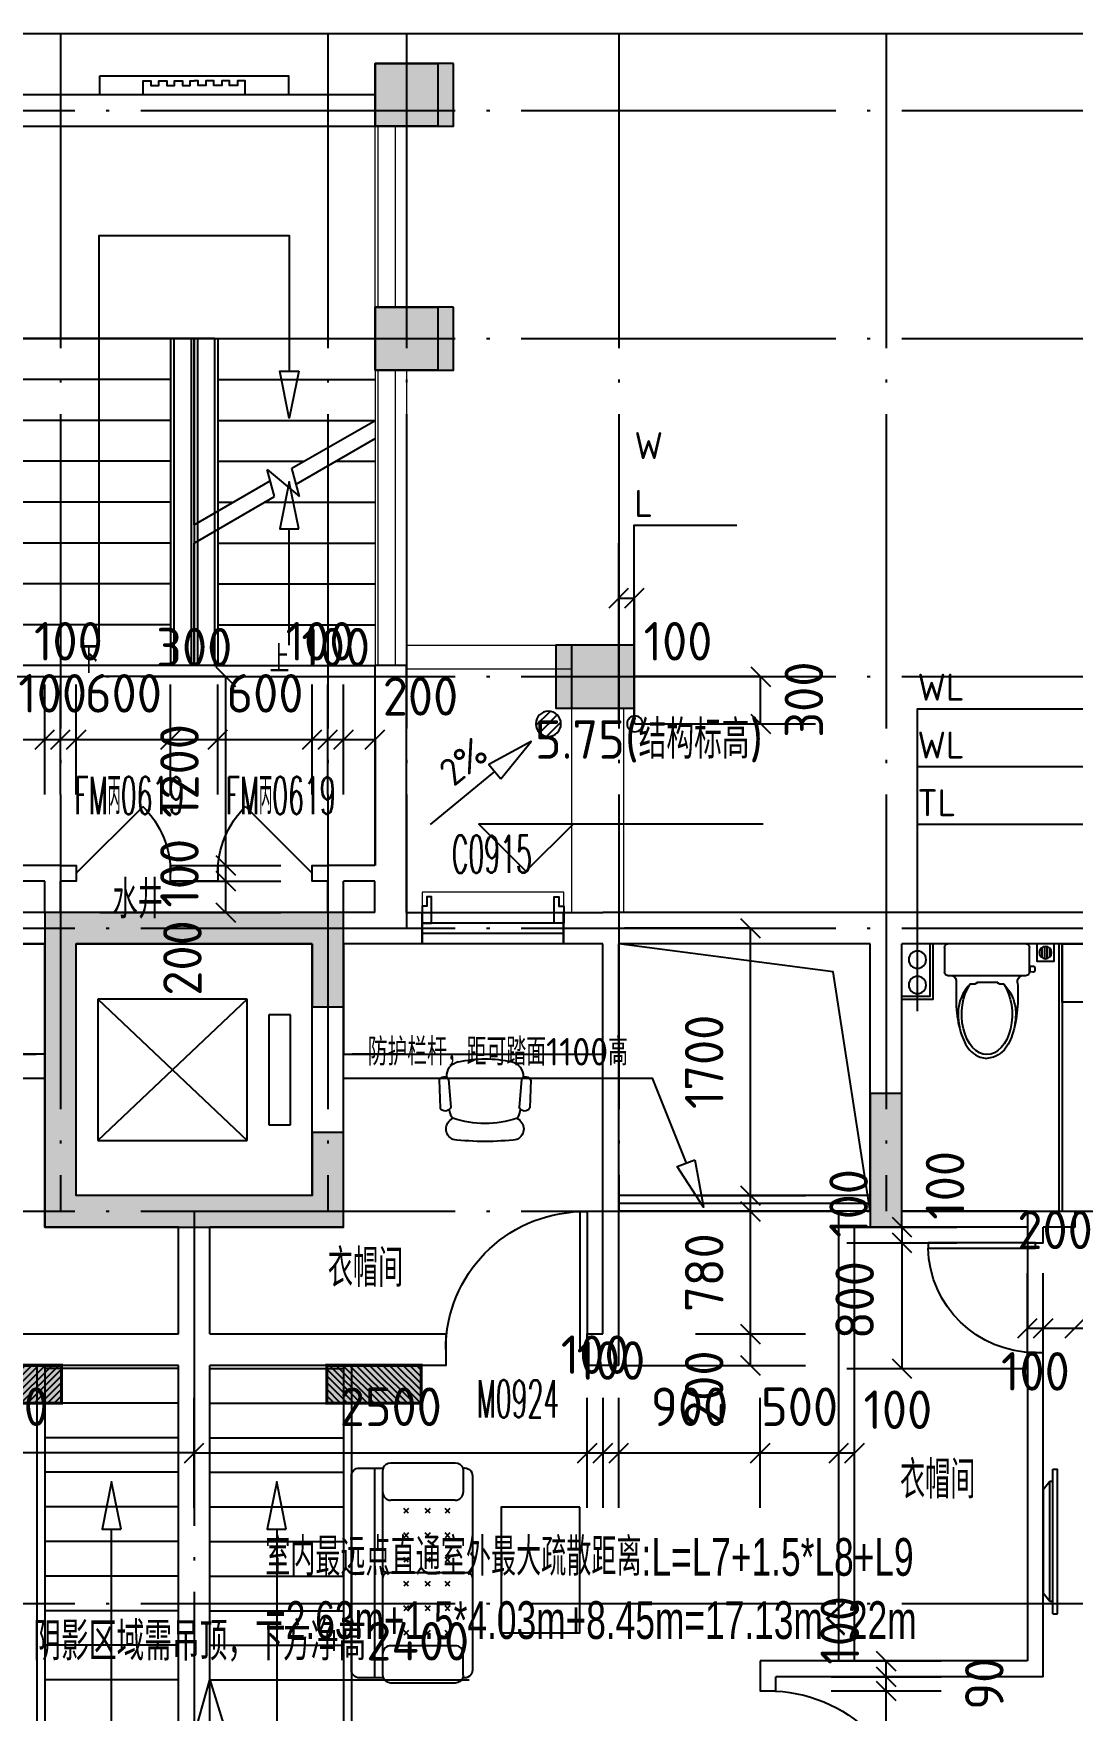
# Model space of a CAD drawing. Header units: millimetres. Extents: x -133666 to 228300, y -346623 to 180165.
# Drawn here: x -30777 to -24169, y -111564 to -100900 of the extents above; entities that cross this region are included whole.
import ezdxf
from ezdxf.enums import TextEntityAlignment as Align

# ---------------------------------------------------------------- set-up
doc = ezdxf.new("R2010")
doc.units = ezdxf.units.MM
doc.header["$LTSCALE"] = 1000
doc.linetypes.add('DASH', pattern=[0.35, 0.25, -0.1])
doc.linetypes.add('DOTE', pattern=[2.42, 2, -0.2, 0.02, -0.2])
doc.layers.get('0').update_dxf_attribs({"linetype": 'CONTINUOUS'})
doc.layers.add('0看线', color=9, linetype='CONTINUOUS', lineweight=0)
for name, color, linetype in [('0铝板', 34, 'CONTINUOUS'), ('0门窗套', 47, 'CONTINUOUS'), ('A-Lvtry', 5, 'CONTINUOUS'), ('AXIS_轴线_A', 1, 'DOTE'), ('COLU_柱墙_A', 2, 'CONTINUOUS'), ('COMP_栏杆_A', 163, 'CONTINUOUS'), ('DIM_引注_A', 3, 'CONTINUOUS'), ('DIM_标注_A', 3, 'CONTINUOUS'), ('DIM_标高_A', 3, 'CONTINUOUS'), ('DIM_符号_A', 3, 'CONTINUOUS'), ('EQU_厨卫设备_A', 6, 'CONTINUOUS'), ('EQU_活动家具_A', 237, 'CONTINUOUS'), ('EQUIP-箱柜', 3, 'CONTINUOUS'), ('HATCH_通用填充_A', 251, 'CONTINUOUS'), ('LINE_细线_A', 9, 'CONTINUOUS'), ('M门窗标号', 1, 'CONTINUOUS'), ('PUB_DIM', 3, 'CONTINUOUS'), ('STAIR_楼电梯_A', 9, 'CONTINUOUS'), ('TEXT_房间名称_A', 6, 'CONTINUOUS'), ('VPIPE-雨水', 4, 'DASH'), ('WALL_填充墙_A', 2, 'CONTINUOUS'), ('WIN_门窗_A', 4, 'CONTINUOUS')]:
    doc.layers.add(name, color=color, linetype=linetype)
doc.styles.add('_TCH_DIM', font='SIMPLEX.shx', dxfattribs={"width": 0.7, "bigfont": 'GBCBIG.shx'})
doc.styles.add('_TEL_DIM', font='', dxfattribs={"width": 0.8, "height": 3.5})
doc.styles.add('_中哲汉字字母', font='ZZ中哲字母', dxfattribs={"width": 0.7, "bigfont": 'ZZ中哲汉字'})
doc.styles.add('CADReader_TextStyle', font='tssdeng.shx', dxfattribs={"height": 0.2, "bigfont": 'gbcbig.shx'})
doc.styles.get('_TEL_DIM').set_extended_font_data('SimSun')

# ---------------------------------------------------------------- blocks, each defined once
blk = doc.blocks.new('mct-tl')
at = {"layer": '0门窗套'}
blk.add_lwpolyline([(60, 0), (60, -167), (30, -167), (30, -107), (0, -107), (0, 0), (60, 0)], dxfattribs=at)
blk = doc.blocks.new('hgjjujsg')
at = {"layer": '0看线'}
blk.add_lwpolyline([(10280, -397), (10280, -200), (9380, -200), (9380, -397)], dxfattribs=at)
at = {"layer": '0门窗套', "xscale": -1, "rotation": 180}
blk.add_blockref('mct-tl', (9380, -397), dxfattribs=at)
at = {"layer": '0门窗套', "rotation": 180}
blk.add_blockref('mct-tl', (10280, -397), dxfattribs=at)
blk = doc.blocks.new('tgueuiisyeuuw')
at = {"layer": 'HATCH_通用填充_A'}
h = blk.add_hatch(color=256, dxfattribs=at)
h.dxf.hatch_style = 1
h.paths.add_polyline_path([(2740, -1590), (2740, -1990), (3140, -1990), (3140, -1590)])
at = {"layer": '0看线'}
for p, q in [((240, -1590), (240, -440)), ((310, -1590), (310, -440)), ((420, -1590), (420, -440)), ((440, -1590), (440, -440)), ((2740, -1590), (2740, -440)), ((2760, -1590), (2760, -440)), ((2870, -1590), (2870, -440)), ((2940, -1590), (2940, -440)), ((240, -1990), (240, -3870)), ((310, -3870), (310, -1990)), ((420, -3870), (420, -1990)), ((440, -1990), (440, -3870)), ((2740, -1990), (2740, -3870)), ((2760, -3870), (2760, -1990)), ((2870, -3870), (2870, -1990)), ((2940, -1990), (2940, -3870)), ((-810, -3740), (240, -3740)), ((2940, -3740), (3990, -3740)), ((-810, -3890), (240, -3890)), ((2940, -3890), (3990, -3890))]:
    blk.add_line(p, q, dxfattribs=at)
for points in [[(-1140, -4140), (-1140, -5440)], [(-810, -4140), (-810, -5440)], [(3990, -4140), (3990, -5440)], [(4320, -4140), (4320, -5440)]]:
    blk.add_lwpolyline(points, dxfattribs=at)
at = {"layer": '0铝板'}
for points in [[(990, -120), (2190, -120), (2190, -240), (990, -240), (990, -120)], [(1265, -240), (1265, -150), (1315, -150), (1315, -180), (1365, -180), (1365, -150), (1415, -150), (1415, -180), (1465, -180), (1465, -150), (1515, -150), (1515, -180), (1565, -180), (1565, -150), (1590, -150)], [(1915, -240), (1915, -150), (1865, -150), (1865, -180), (1815, -180), (1815, -150), (1765, -150), (1765, -180), (1715, -180), (1715, -150), (1665, -150), (1665, -180), (1615, -180), (1615, -150), (1590, -150)]]:
    blk.add_lwpolyline(points, dxfattribs=at)
at = {"layer": 'COLU_柱墙_A', "linetype": 'Continuous'}
for points in [[(440, -40), (440, -440), (40, -440), (40, -40), (440, -40)], [(3140, -40), (3140, -440), (2740, -440), (2740, -40), (3140, -40)], [(440, -1590), (440, -1990), (40, -1990), (40, -1590), (440, -1590)], [(3140, -1590), (3140, -1990), (2740, -1990), (2740, -1590), (3140, -1590)], [(-810, -4140), (-810, -3740), (-1210, -3740), (-1210, -4140), (-810, -4140)], [(4390, -4140), (4390, -3740), (3990, -3740), (3990, -4140), (4390, -4140)]]:
    blk.add_lwpolyline(points, dxfattribs=at)
at = {"layer": 'STAIR_楼电梯_A'}
for p, q in [((440, -1790), (1460, -1790)), ((1460, -1790), (500, -1790)), ((1440, -1790), (1440, -3870)), ((1460, -1790), (1460, -3870)), ((1720, -1790), (1460, -1790)), ((1570, -1790), (1570, -3870)), ((1610, -1790), (1570, -1790)), ((1590, -2974), (1590, -1790)), ((1590, -1790), (1590, -3870)), ((1590, -2974), (1590, -1790)), ((1590, -1790), (1590, -2974)), ((1590, -1790), (1590, -3870)), ((1610, -1790), (1610, -3870)), ((1720, -1790), (2740, -1790)), ((1720, -1790), (1720, -3870)), ((1730, -1790), (2680, -1790)), ((1740, -1790), (1740, -3870)), ((1440, -2050), (440, -2050)), ((1740, -2050), (2740, -2050)), ((1440, -2310), (440, -2310)), ((1740, -2310), (2740, -2310)), ((2212, -2615), (2740, -2310)), ((2239, -2715), (2740, -2426)), ((1440, -2570), (440, -2570)), ((1740, -2570), (2290, -2570)), ((2101, -2795), (2054, -2623)), ((2054, -2623), (2260, -2795)), ((2260, -2795), (2212, -2615)), ((2490, -2570), (2740, -2570)), ((1590, -2974), (2074, -2695)), ((1440, -2830), (440, -2830)), ((1590, -3090), (2101, -2795)), ((1740, -2830), (1840, -2830)), ((2040, -2830), (2740, -2830)), ((1440, -3090), (440, -3090)), ((1590, -3870), (1590, -3090)), ((1590, -3870), (1590, -3090)), ((1590, -3090), (1590, -3870)), ((1740, -3090), (2740, -3090)), ((1440, -3350), (440, -3350)), ((1740, -3350), (2740, -3350)), ((1440, -3610), (440, -3610)), ((1740, -3610), (2740, -3610)), ((1460, -3870), (440, -3870)), ((1720, -3870), (1460, -3870)), ((1720, -3870), (2740, -3870))]:
    blk.add_line(p, q, dxfattribs=at)
at = {"layer": 'WALL_填充墙_A', "linetype": 'Continuous'}
blk.add_lwpolyline([(2740, -440), (2740, -240), (440, -240), (440, -440), (2740, -440)], dxfattribs=at)
blk = doc.blocks.new('A$C43C32891')
at = {"layer": 'EQU_活动家具_A'}
for p, q in [((410, 2950), (10, 2950)), ((210, 2885), (210, 2465)), ((410, 2400), (410, 2950)), ((0, 2675), (420, 2675)), ((410, 2400), (10, 2400)), ((592, 2375), (592, 575)), ((844, 2375), (844, 575)), ((3019, 1015), (3019, 1935)), ((3019, 1015), (3019, 1935)), ((3049, 1935), (3019, 1935)), ((3049, 1015), (3049, 1935)), ((3049, 1856), (3068, 1856)), ((3068, 1094), (3068, 1856)), ((3068, 1856), (3110, 1804)), ((3110, 1804), (3110, 1146)), ((3049, 1094), (3068, 1094)), ((3068, 1094), (3110, 1146)), ((3049, 1015), (3019, 1015)), ((410, 550), (10, 550)), ((410, 550), (410, 0)), ((210, 65), (210, 485)), ((0, 275), (420, 275)), ((410, 0), (10, 0))]:
    blk.add_line(p, q, dxfattribs=at)
for points in [[(80, 2805), (80, 2545), (340, 2545), (340, 2805)], [(10, 575), (10, 2375), (2210, 2375), (2210, 575)], [(447, 2205), (71, 2205), (71, 1505), (447, 1505)], [(447, 745), (71, 745), (71, 1445), (447, 1445)], [(80, 145), (80, 405), (340, 405), (340, 145)]]:
    blk.add_lwpolyline(points, close=True, dxfattribs=at)
for points in [[(113, 2772), (113, 2577), (308, 2577), (308, 2772), (113, 2772)], [(113, 177), (113, 372), (308, 372), (308, 177), (113, 177)]]:
    blk.add_lwpolyline(points, dxfattribs=at)
blk = doc.blocks.new('A$C34F157F5')
at = {"layer": 'EQU_活动家具_A'}
for p, q in [((0, 1256), (1650, 1256, 0)), ((0, 556), (0, 1256)), ((1650, 1256, 0), (1650, 556, 0)), ((1650, 556, 0), (0, 556)), ((1263, 556, 0), (1595, 556, 0)), ((459, 391, 0), (465, 214, 0)), ((508, 412, 0), (509, 405, 0)), ((518, 395, 0), (533, 219, 0)), ((982, 395, 0), (967, 219, 0)), ((992, 412, 0), (992, 405, 0)), ((992, 412, 0), (992, 405, 0)), ((1041, 391, 0), (1036, 214, 0))]:
    blk.add_line(p, q, dxfattribs=at)
for centre, major_axis, start_param, end_param in [((609, 420, 0), (101, 0), 1.851945, 3.228859), ((750, -119, 0), (-713, 0), 4.472843, 4.951935), ((892, 420, 0), (-101, 0), 3.054326, 4.43124), ((490, 382, 0), (31.9, 0), 0.454538, 2.814934), ((1011, 382, 0), (-31.9, 0), 3.468251, 5.828647), ((498, 226, 0), (36.2, 0), 3.528295, 6.058626), ((1003, 226, 0), (36.2, 0), 3.366152, 5.896483), ((591, 80, 0), (-87.4, 0), -1.040344, 1.040344), ((726, 229, 0), (202, 0), 3.269608, 3.599082), ((750, 633, 0), (575, 0), 4.349517, 5.075261), ((910, 80, 0), (-87.4, 0), 2.101249, 4.181937), ((777, 229, 0), (-202, 0), 2.68114, 3.000304), ((750, 1428, 0), (1581, 0), 4.583073, 4.841705)]:
    blk.add_ellipse(centre, major_axis=major_axis, ratio=0.903226, start_param=start_param, end_param=end_param, dxfattribs=at)
blk = doc.blocks.new('座便')
for p, q in [((-270, -200), (-270, -40)), ((-250, -20), (250, -20)), ((270, -40), (270, -200)), ((-304, -171), (-304, -190)), ((-304, -171), (-304, -190)), ((-270, -162), (-293, -161)), ((-270, -162), (-293, -161)), ((-293, -200), (-270, -198)), ((-293, -200), (-270, -198)), ((-276, -199), (-276, -162)), ((-276, -199), (-276, -162)), ((-222, -220), (-250, -220)), ((222, -220), (-222, -220)), ((222, -220), (-222, -220)), ((-77, -273), (-101, -273)), ((-77, -273), (-101, -273)), ((-69, -262), (-69, -265)), ((65, -262), (-69, -262)), ((-69, -262), (-69, -265)), ((65, -262), (-69, -262)), ((65, -265), (65, -262)), ((65, -265), (65, -262)), ((101, -273), (73, -273)), ((101, -273), (73, -273)), ((250, -220), (222, -220))]:
    blk.add_line(p, q)
for centre, radius, start, end in [((-250, -40), 20, 90, 180), ((250, -40), 20, 0, 90), ((250, -40), 20, 0, 90), ((-294, -171), 10, 85.5616, 180), ((-294, -171), 10, 85.5616, 180), ((-294, -190), 10, 180, 274.4384), ((-294, -190), 10, 180, 274.4384), ((-250, -200), 20, 180, 270), ((250, -200), 20, 270, 0), ((-238, -260), 43.7, 351.3785, 67.6505), ((-101, -281), 8, 90, 145.2278), ((-101, -281), 8, 90, 145.2278), ((-77, -265), 8, 270, 0), ((-77, -265), 8, 270, 0), ((73, -265), 8, 180, 270), ((73, -265), 8, 180, 270), ((101, -281), 8, 34.7722, 90), ((101, -281), 8, 34.7722, 90), ((238, -260), 43.7, 112.3495, 188.6215)]:
    blk.add_arc(centre, radius, start, end)
blk.add_ellipse((0, -467), major_axis=(0, 257), ratio=0.624298, start_param=0.73236, end_param=5.550825)
for points, knots in [([(-195, -267), (-197, -324), (-199, -436), (-171, -587), (-119, -699), (-50, -740), (-14, -746), (0, -749)], [0, 0, 0, 0, 171.873008, 333.949451, 459.747669, 524.048243, 567.39816, 567.39816, 567.39816, 567.39816]), ([(-107, -276), (-116, -286), (-145, -317), (-175, -383), (-188, -466), (-179, -520), (-175, -546)], [0, 0, 0, 0, 40.186691, 126.909564, 211.63779, 290.070492, 290.070492, 290.070492, 290.070492]), ([(-107, -276), (-116, -286), (-145, -317), (-175, -383), (-188, -466), (-179, -520), (-175, -546)], [0, 0, 0, 0, 40.186691, 126.909564, 211.63779, 290.070492, 290.070492, 290.070492, 290.070492]), ([(195, -267), (197, -324), (199, -436), (171, -587), (119, -699), (50, -740), (14, -746), (0, -749)], [0, 0, 0, 0, 171.873008, 333.949451, 459.747669, 524.048243, 567.39816, 567.39816, 567.39816, 567.39816]), ([(107, -276), (116, -286), (145, -317), (175, -383), (188, -466), (179, -520), (175, -546)], [0, 0, 0, 0, 40.186691, 126.909564, 211.63779, 290.070492, 290.070492, 290.070492, 290.070492]), ([(107, -276), (116, -286), (145, -317), (175, -383), (188, -466), (179, -520), (175, -546)], [0, 0, 0, 0, 40.186691, 126.909564, 211.63779, 290.070492, 290.070492, 290.070492, 290.070492])]:
    blk.add_open_spline(points, degree=3, knots=knots)
blk = doc.blocks.new('*X834')
at = {"color": 0}
for p, q in [((-250, 32.8), (-82.8, 200)), ((-250, 68.2), (-118.2, 200)), ((-250, 103.6), (-153.6, 200)), ((-250, 138.9), (-188.9, 200)), ((-250, 174.3), (-224.3, 200)), ((-247.5, 0), (-47.5, 200)), ((-212.1, 0), (-12.1, 200)), ((-176.8, 0), (23.2, 200)), ((-141.4, 0), (58.6, 200)), ((-106.1, 0), (93.9, 200)), ((-70.7, 0), (129.3, 200)), ((-35.4, 0), (164.6, 200)), ((0, 0), (200, 200)), ((35.4, 0), (235.4, 200)), ((70.7, 0), (250, 179.3)), ((106.1, 0), (250, 143.9)), ((141.4, 0), (250, 108.6)), ((176.8, 0), (250, 73.2)), ((212.1, 0), (250, 37.9)), ((247.5, 0), (250, 2.5))]:
    blk.add_line(p, q, dxfattribs=at)
blk = doc.blocks.new('$equip$00002943')
for p, q in [((-0.75, 0.6), (-0.75, 0)), ((0.75, 0.6), (-0.75, 0.6)), ((0.75, 0), (0.75, 0.6)), ((-0.75, 0), (0.75, 0))]:
    blk.add_line(p, q)
for points, const_width in [([(-0.75, 0.3), (0.75, 0.3)], 0.6), ([(-0.75, 0.6), (-0.75, 0), (0.75, 0), (0.75, 0.6), (-0.75, 0.6), (-0.75, 0)], 0.05)]:
    blk.add_lwpolyline(points, dxfattribs=dict(const_width=const_width))
for p in [(0, 0.6), (-0.75, 0.3), (0.75, 0.3), (0, 0)]:
    blk.add_point(p)
at = {"xscale": 0.00300000000061118, "yscale": 0.00300000000061118, "zscale": 0.00300000000061118}
blk.add_blockref('*X834', (0, 0), dxfattribs=at)
at = {"color": 7, "style": '_TEL_DIM', "flags": 1}
for tag in ['A', 'REMARK']:
    blk.add_attdef(tag, text='', height=0.00002, dxfattribs=at).set_placement((0, 0), align=Align.MIDDLE_CENTER)
blk = doc.blocks.new('fhhrthrtjrtjrt')
at = {"layer": 'EQU_厨卫设备_A'}
h = blk.add_hatch(dxfattribs=at)
h.set_pattern_fill('ANSI31', color=256, scale=10, angle=225, style=0)
h.set_pattern_definition([(270, (193430.301, -5066206.199), (-15.875, -9e-15), [])])
edge = h.paths.add_edge_path()
edge.add_arc((-291554, 324146), 39.3, 0, 360, ccw=False)
at = {"layer": 'AXIS_轴线_A', "linetype": 'DOTE'}
blk.add_line((-286140, 322501), (-286140, 311701), dxfattribs=at)
at = {"layer": 'COMP_栏杆_A'}
for p, q in [((-290440, 322601), (-288840, 322601)), ((-290440, 322551), (-288840, 322551)), ((-290440, 322501), (-288840, 322501))]:
    blk.add_line(p, q, dxfattribs=at)
at = {"layer": 'EQU_厨卫设备_A'}
for p, q in [((-288382, 325522), (-288472, 325612)), ((-288336, 325544), (-288449, 325658)), ((-288314, 325590), (-288404, 325680)), ((-291660, 324201), (-291660, 322501)), ((-291640, 324201), (-291640, 322501))]:
    blk.add_line(p, q, dxfattribs=at)
for points in [[(-291861, 323831), (-291660, 323831), (-291660, 324201), (-292620, 324201), (-292620, 323831), (-292419, 323831)], [(-290640, 323851), (-290840, 323851), (-290840, 324201)], [(-290640, 323869), (-290822, 323869), (-290822, 324201)]]:
    blk.add_lwpolyline(points, dxfattribs=at)
blk.add_lwpolyline([(-291609, 324201), (-291499, 324201), (-291499, 324091), (-291609, 324091)], close=True, dxfattribs=at)
for centre, radius in [((-288393, 325601), 80), ((-291554, 324146), 39.3), ((-290740, 324101), 55), ((-290740, 323940), 55)]:
    blk.add_circle(centre, radius, dxfattribs=at)
blk.add_point((-288393, 325601), dxfattribs=at)
at = {"layer": 'EQU_活动家具_A'}
for p, q in [((-287851, 320852), (-287851, 320713)), ((-287340, 319550), (-287340, 320852)), ((-287290, 319534), (-287290, 320868)), ((-287801, 320664), (-287390, 320664)), ((-287767, 320581), (-287737, 320610)), ((-287767, 320610), (-287737, 320581)), ((-287640, 320581), (-287610, 320610)), ((-287640, 320610), (-287610, 320581)), ((-287503, 320581), (-287473, 320610)), ((-287503, 320610), (-287473, 320581)), ((-287767, 320425), (-287737, 320455)), ((-287767, 320455), (-287737, 320425)), ((-287640, 320425), (-287610, 320455)), ((-287640, 320455), (-287610, 320425)), ((-287503, 320455), (-287473, 320425)), ((-287503, 320425), (-287473, 320455)), ((-287767, 320270), (-287737, 320300)), ((-287767, 320300), (-287737, 320270)), ((-287640, 320270), (-287610, 320300)), ((-287640, 320300), (-287610, 320270)), ((-287503, 320270), (-287473, 320300)), ((-287503, 320300), (-287473, 320270)), ((-287880, 320201), (-287370, 320201)), ((-287767, 320146), (-287737, 320116)), ((-287767, 320116), (-287737, 320146)), ((-287640, 320146), (-287610, 320116)), ((-287640, 320116), (-287610, 320146)), ((-287503, 320146), (-287473, 320116)), ((-287503, 320116), (-287473, 320146)), ((-287767, 319991), (-287737, 319961)), ((-287767, 319961), (-287737, 319991)), ((-287640, 319991), (-287610, 319961)), ((-287640, 319961), (-287610, 319991)), ((-287503, 319961), (-287473, 319991)), ((-287503, 319991), (-287473, 319961)), ((-287767, 319835), (-287737, 319806)), ((-287767, 319806), (-287737, 319835)), ((-287640, 319835), (-287610, 319806)), ((-287640, 319806), (-287610, 319835)), ((-287503, 319835), (-287473, 319806)), ((-287503, 319806), (-287473, 319835)), ((-287801, 319738), (-287390, 319738)), ((-287851, 319550), (-287851, 319689))]:
    blk.add_line(p, q, dxfattribs=at)
blk.add_lwpolyline([(-287343, 320868, 0.318965), (-287390, 320901), (-287801, 320901, 0.327959), (-287849, 320867, 0.484055), (-287910, 320819), (-287910, 319583, 0.484055), (-287849, 319535, 0.327959), (-287801, 319501), (-287390, 319501, 0.318965), (-287343, 319534), (-287190, 319534, 0.414156), (-287140, 319583), (-287140, 320819, 0.414156), (-287190, 320868), (-287343, 320868)], format="xyb", close=True, dxfattribs=at)
blk.add_lwpolyline([(-288593, 320620), (-288093, 320620), (-288093, 319820), (-288593, 319820), (-288593, 320620)], dxfattribs=at)
for centre, start, end in [((-287802, 320851), 162.1112, 179.6523), ((-287390, 320851), 0.4385, 19.664), ((-287802, 319551), 180.3477, 197.8888), ((-287390, 319551), 340.336, 359.5615)]:
    blk.add_arc(centre, 49.6, start, end, dxfattribs=at)
at = {"layer": 'EQU_活动家具_A', "extrusion": (0, 0, -1)}
for centre, major_axis, start_param, end_param in [((-287801, 320713), (-50, 0), 4.712389, 6.283185), ((-287390, 320713), (50, 0), 0, 1.570796), ((-287880, 320231), (-30, 0), 4.712389, 6.283185), ((-287880, 320171), (30, 0), 3.141593, 4.712389), ((-287370, 320231), (30, 0), 0, 1.570796), ((-287370, 320171), (-30, 0), 1.570796, 3.141593), ((-287801, 319689), (50, 0), 3.141593, 4.712389), ((-287390, 319689), (-50, 0), 1.570796, 3.141593)]:
    blk.add_ellipse(centre, major_axis=major_axis, ratio=0.985, start_param=start_param, end_param=end_param, dxfattribs=at)
at = {"layer": 'LINE_细线_A'}
blk.add_lwpolyline([(-290440, 322501), (-290205, 324023), (-288840, 324201)], dxfattribs=at)
at = {"layer": 'STAIR_楼电梯_A'}
for p, q in [((-286478, 323851), (-285528, 323851)), ((-286478, 322951), (-286478, 323851)), ((-286478, 323851), (-285528, 322951)), ((-285528, 323851), (-286478, 322951)), ((-285528, 323851), (-285528, 322951)), ((-286753, 323751), (-286615, 323751)), ((-286753, 323051), (-286753, 323751)), ((-286615, 323751), (-286615, 323051)), ((-286615, 323051), (-286753, 323051)), ((-285528, 322951), (-286478, 322951)), ((-287140, 321521), (-287140, 320565)), ((-287090, 321521), (-287090, 319251)), ((-286240, 321501), (-287090, 321501)), ((-286040, 321501), (-285190, 321501)), ((-285190, 321521), (-285190, 319251)), ((-285140, 321521), (-285140, 320565)), ((-286240, 321281), (-287090, 321281)), ((-286040, 321281), (-285190, 321281)), ((-286240, 321061), (-287090, 321061)), ((-286040, 321061), (-285190, 321061)), ((-286240, 320841), (-287090, 320841)), ((-286040, 320841), (-285190, 320841)), ((-286240, 320621), (-287090, 320621)), ((-286040, 320621), (-285190, 320621)), ((-287140, 320565), (-287140, 320409)), ((-285140, 320565), (-285140, 320409)), ((-287140, 320409), (-287140, 319251)), ((-286240, 320401), (-287090, 320401)), ((-286040, 320401), (-285190, 320401)), ((-285140, 320409), (-285140, 319251)), ((-286240, 320181), (-287090, 320181)), ((-286040, 320181), (-285190, 320181)), ((-286240, 319961), (-287090, 319961)), ((-286040, 319961), (-285190, 319961)), ((-286240, 319741), (-287090, 319741)), ((-286040, 319741), (-285190, 319741)), ((-286240, 319521), (-287090, 319521)), ((-286040, 319521), (-285190, 319521))]:
    blk.add_line(p, q, dxfattribs=at)
at = {"layer": 'VPIPE-雨水', "linetype": 'Continuous'}
blk.add_circle((-288943, 325601, 0), 50, dxfattribs=at)
at = {"layer": 'WALL_填充墙_A', "linetype": 'Continuous'}
for points in [[(-287490, 324601), (-287490, 325971), (-287290, 325971), (-287290, 324701)], [(-287290, 324701), (-286990, 324701)], [(-286990, 324601), (-286890, 324601), (-286890, 324701), (-286990, 324701)], [(-285990, 324601), (-285990, 324701), (-286290, 324701), (-286290, 324601), (-285990, 324601)], [(-285290, 324701), (-285390, 324701), (-285390, 324601), (-285290, 324601)], [(-285290, 324701), (-284990, 324701)], [(-287490, 324401), (-287490, 324601)], [(-287290, 324401), (-287290, 324601)], [(-287290, 324601), (-287090, 324601)], [(-287090, 324401), (-287090, 324601)], [(-286990, 324401), (-286990, 324601)], [(-285290, 324401), (-285290, 324601)], [(-285190, 324601), (-284990, 324601)], [(-285190, 324401), (-285190, 324601)], [(-293740, 324401), (-290540, 324401)], [(-290540, 324401), (-288740, 324401)], [(-288740, 324201), (-288490, 324201), (-288490, 324401), (-288740, 324401)], [(-287490, 324401), (-287590, 324401), (-287590, 324201), (-287390, 324201)], [(-287290, 324401), (-287090, 324401)], [(-286990, 324401), (-285290, 324401)], [(-285190, 324401), (-284990, 324401)], [(-293540, 324201), (-290640, 324201)], [(-290640, 322501), (-290640, 324201)], [(-290440, 322501), (-290440, 324201)], [(-290440, 324201), (-288840, 324201)], [(-288840, 321521), (-288840, 324201)], [(-288740, 321721), (-288740, 324201)], [(-287390, 324201), (-287090, 324201)], [(-287090, 322401), (-287090, 324201)], [(-286890, 322601), (-286890, 324201)], [(-286890, 324201), (-285390, 324201)], [(-285390, 322601), (-285390, 324201)], [(-285190, 322401), (-285190, 324201)], [(-285190, 324201), (-284890, 324201)], [(-291440, 322501), (-291740, 322501), (-291740, 322401), (-291540, 322401)], [(-291440, 322501), (-290640, 322501)], [(-290440, 322501), (-290240, 322501)], [(-290240, 319641), (-290240, 322501)], [(-286890, 322601), (-286140, 322601)], [(-286140, 322601), (-285390, 322601)], [(-291440, 322401), (-291440, 322301), (-291540, 322301), (-291540, 322401)], [(-291440, 322401), (-290540, 322401)], [(-290540, 322401), (-290340, 322401)], [(-290340, 319641), (-290340, 322401)], [(-287090, 322401), (-286240, 322401)], [(-286240, 321721), (-286240, 322401)], [(-286040, 322401), (-285190, 322401)], [(-286040, 321721), (-286040, 322401)], [(-288840, 321521), (-288640, 321521), (-288640, 321721), (-288740, 321721)], [(-286240, 321721), (-287740, 321721), (-287740, 321521), (-286240, 321521)], [(-286040, 321521), (-284540, 321521), (-284540, 321721), (-286040, 321721)], [(-291540, 319541), (-291540, 321601), (-291440, 321601), (-291440, 319641)], [(-286240, 318401), (-286240, 321521)], [(-286040, 318401), (-286040, 321521)], [(-291440, 319641), (-290340, 319641)], [(-290240, 319641), (-289740, 319641)], [(-289740, 319641), (-289740, 319451), (-289840, 319451), (-289840, 319541)], [(-291540, 319541), (-290340, 319541)], [(-290340, 319541), (-289840, 319541)]]:
    blk.add_lwpolyline(points, dxfattribs=at)
at = {"layer": 'WIN_门窗_A', "linetype": 'Continuous'}
for points in [[(-286890, 324651), (-286466, 325075)], [(-285815, 325075), (-285390, 324651)], [(-287590, 324201), (-287590, 324401), (-288490, 324401), (-288490, 324201), (-287590, 324201)], [(-288490, 324334), (-287590, 324334)], [(-288490, 324268), (-287590, 324268)], [(-288595, 321621), (-288595, 322499), (-288640, 322499), (-288640, 321621), (-288595, 321621)], [(-290808, 322301), (-290808, 322266), (-291490, 322266), (-291490, 322301), (-290808, 322301)]]:
    blk.add_lwpolyline(points, dxfattribs=at)
for centre, radius, start, end in [((-286890, 324651), 600, 360, 45), ((-285390, 324651), 600, 135, 180), ((-288618, 321621), 878, 0, 88.5307), ((-291490, 322284), 682, 270, 358.5307), ((-289790, 318525), 926, 90, 178.5307)]:
    blk.add_arc(centre, radius, start, end, dxfattribs=at)
at = {"layer": 'A-Lvtry'}
blk.add_blockref('座便', (-291182, 324221), dxfattribs=at)
at = {"layer": 'EQU_活动家具_A'}
for name, p in [('A$C34F157F5', (-288740, 322945)), ('A$C43C32891', (-294650, 318926))]:
    blk.add_blockref(name, p, dxfattribs=at)
at = {"layer": 'EQU_活动家具_A', "xscale": -1}
blk.add_blockref('A$C34F157F5', (-283540, 322945), dxfattribs=at)
at = {"layer": 'EQUIP-箱柜', "yscale": 400, "zscale": 400}
for p, xscale in [((-287284, 321281), 400), ((-284996, 321281), -400)]:
    blk.add_blockref('$equip$00002943', p, dxfattribs=dict(at, xscale=xscale))
blk = doc.blocks.new('h54j54j45j4m')
at = {"layer": 'TEXT_房间名称_A', "style": '_中哲汉字字母', "width": 0.7}
for s, p in [('水井', (-286659, 324364)), ('衣帽间', (-285290, 322020)), ('衣帽间', (-281651, 320674)), ('室内最远点直通室外最大疏散距离:L=L7+1.5*L8+L9', (-285689, 320183)), ('=2.63m+1.5*4.03m+8.45m=17.13m＜22m', (-285689, 319781))]:
    blk.add_text(s, height=240, dxfattribs=at).set_placement(p)
blk = doc.blocks.new('554y54y')
at = {"layer": 'M门窗标号', "style": '_TCH_DIM', "width": 0.494118}
for s, p in [('FM丙0619', (-286903, 325026)), ('FM丙0619', (-285940, 325026)), ('C0915', (-284502, 324653)), ('M0924', (-284343, 321189))]:
    blk.add_text(s, height=238, dxfattribs=at).set_placement(p)
blk = doc.blocks.new('A$C2E3860E6')
at = {"layer": 'HATCH_通用填充_A'}
h = blk.add_hatch(color=256, dxfattribs=at)
h.dxf.hatch_style = 1
h.paths.add_polyline_path([(39600, 200), (40000, 200), (40000, 0), (39400, 0), (39400, 850), (39600, 850)])
h.paths.add_polyline_path([(46600, 200), (46200, 200), (46200, 0), (46800, 0), (46800, 850), (46600, 850)])
h.paths.add_polyline_path([(22400, 200), (22800, 200), (22800, 0), (22200, 0), (22200, 850), (22400, 850)])
h.paths.add_polyline_path([(29400, 200), (29000, 200), (29000, 0), (29600, 0), (29600, 850), (29400, 850)])
h.paths.add_polyline_path([(41950, 15750), (41450, 15750), (41450, 15350), (41950, 15350)])
h.paths.add_polyline_path([(44750, 15750), (44250, 15750), (44250, 15350), (44750, 15350)])
h.paths.add_polyline_path([(38600, 9900), (38600, 10750), (38800, 10750), (38800, 9900)])
h.paths.add_polyline_path([(47600, 9900), (47600, 10750), (47400, 10750), (47400, 9900)])
h.paths.add_polyline_path([(41950, 17300), (41450, 17300), (41450, 16900), (41950, 16900)])
h.paths.add_polyline_path([(44750, 17300), (44250, 17300), (44250, 16900), (44750, 16900)])
h.paths.add_polyline_path([(40800, 13600), (40300, 13600), (40300, 13200), (40800, 13200)])
h.paths.add_polyline_path([(45900, 13600), (45400, 13600), (45400, 13200), (45900, 13200)])
h.paths.add_polyline_path([(35700, 11700), (35700, 11200), (35500, 11200), (35500, 11900), (36350, 11900), (36350, 11700)])
h.paths.add_polyline_path([(34600, 9900), (34600, 8450), (34400, 8450), (34400, 10100), (34600, 10100)])
h.paths.add_polyline_path([(35150, 5900), (34600, 5900), (34600, 6550), (34400, 6550), (34400, 5700), (35150, 5700)])
h.paths.add_polyline_path([(43200, 5900), (43000, 5900), (43000, 5050), (43200, 5050)])
h.paths.add_polyline_path([(43850, 11700), (43850, 11300), (44050, 11300), (44050, 11900), (42150, 11900), (42150, 9900), (44050, 9900), (44050, 10500), (43850, 10500), (43850, 10100), (42350, 10100), (42350, 11700)])
h.paths.add_polyline_path([(50500, 11700), (50500, 11200), (50700, 11200), (50700, 11900), (49850, 11900), (49850, 11700)])
h.paths.add_polyline_path([(51600, 9900), (51600, 8450), (51800, 8450), (51800, 10100), (51600, 10100)])
h.paths.add_polyline_path([(51050, 5900), (51600, 5900), (51600, 6550), (51800, 6550), (51800, 5700), (51050, 5700)])
h.paths.add_polyline_path([(24750, 15750), (24250, 15750), (24250, 15350), (24750, 15350)])
h.paths.add_polyline_path([(27550, 15750), (27050, 15750), (27050, 15350), (27550, 15350)])
h.paths.add_polyline_path([(21400, 9900), (21400, 10750), (21600, 10750), (21600, 9900)])
h.paths.add_polyline_path([(30400, 9900), (30400, 10750), (30200, 10750), (30200, 9900)])
h.paths.add_polyline_path([(24750, 17300), (24250, 17300), (24250, 16900), (24750, 16900)])
h.paths.add_polyline_path([(27550, 17300), (27050, 17300), (27050, 16900), (27550, 16900)])
h.paths.add_polyline_path([(23600, 13600), (23100, 13600), (23100, 13200), (23600, 13200)])
h.paths.add_polyline_path([(28700, 13600), (28200, 13600), (28200, 13200), (28700, 13200)])
h.paths.add_polyline_path([(18500, 11700), (18500, 11200), (18300, 11200), (18300, 11900), (19150, 11900), (19150, 11700)])
h.paths.add_polyline_path([(17400, 9900), (17400, 8450), (17200, 8450), (17200, 10100), (17400, 10100)], flags=17)
h.paths.add_polyline_path([(17950, 5900), (17400, 5900), (17400, 6550), (17200, 6550), (17200, 5700), (17950, 5700)])
h.paths.add_polyline_path([(26000, 5900), (25800, 5900), (25800, 5050), (26000, 5050)])
h.paths.add_polyline_path([(25150, 11700), (25150, 11300), (24950, 11300), (24950, 11900), (26850, 11900), (26850, 9900), (24950, 9900), (24950, 10500), (25150, 10500), (25150, 10100), (26650, 10100), (26650, 11700)])
h.paths.add_polyline_path([(33300, 11700), (33300, 11200), (33500, 11200), (33500, 11900), (32650, 11900), (32650, 11700)])
h.paths.add_polyline_path([(34400, 9900), (34400, 8450), (34600, 8450), (34600, 10100), (34400, 10100)])
h.paths.add_polyline_path([(33850, 5900), (34400, 5900), (34400, 6550), (34600, 6550), (34600, 5700), (33850, 5700)])
h.paths.add_polyline_path([(9850, 15750), (10350, 15750), (10350, 15350), (9850, 15350)])
h.paths.add_polyline_path([(7050, 15750), (7550, 15750), (7550, 15350), (7050, 15350)])
h.paths.add_polyline_path([(13200, 9900), (13200, 10750), (13000, 10750), (13000, 9900)])
h.paths.add_polyline_path([(4200, 9900), (4200, 10750), (4400, 10750), (4400, 9900)])
h.paths.add_polyline_path([(9850, 17300), (10350, 17300), (10350, 16900), (9850, 16900)])
h.paths.add_polyline_path([(7050, 17300), (7550, 17300), (7550, 16900), (7050, 16900)])
h.paths.add_polyline_path([(11000, 13600), (11500, 13600), (11500, 13200), (11000, 13200)])
h.paths.add_polyline_path([(5900, 13600), (6400, 13600), (6400, 13200), (5900, 13200)])
h.paths.add_polyline_path([(16100, 11700), (16100, 11200), (16300, 11200), (16300, 11900), (15450, 11900), (15450, 11700)])
h.paths.add_polyline_path([(5200, 200), (5600, 200), (5600, 0), (5000, 0), (5000, 850), (5200, 850)])
h.paths.add_polyline_path([(17200, 9900), (17200, 8450), (17400, 8450), (17400, 10100), (17200, 10100)])
h.paths.add_polyline_path([(16650, 5900), (17200, 5900), (17200, 6550), (17400, 6550), (17400, 5700), (16650, 5700)])
h.paths.add_polyline_path([(12200, 200), (11800, 200), (11800, 0), (12400, 0), (12400, 850), (12200, 850)])
h.paths.add_polyline_path([(8600, 5900), (8800, 5900), (8800, 5050), (8600, 5050)])
h.paths.add_polyline_path([(9450, 11700), (9450, 11300), (9650, 11300), (9650, 11900), (7750, 11900), (7750, 9900), (9650, 9900), (9650, 10500), (9450, 10500), (9450, 10100), (7950, 10100), (7950, 11700)])
h.paths.add_polyline_path([(1300, 11700), (1300, 11200), (1100, 11200), (1100, 11900), (1950, 11900), (1950, 11700)])
h.paths.add_polyline_path([(200, 9900), (200, 8450), (0, 8450), (0, 10100), (200, 10100)])
h.paths.add_polyline_path([(750, 5900), (200, 5900), (200, 6550), (0, 6550), (0, 5700), (750, 5700)])
edge = h.paths.add_edge_path()
edge.add_line((38750, 5900), (38750, 5700))
edge.add_line((38750, 5700), (39400, 5700))
edge.add_line((39400, 5700), (39400, 5200))
edge.add_line((39400, 5200), (39600, 5200))
edge.add_line((39600, 5200), (39600, 5900))
edge.add_line((39600, 5900), (38750, 5900))
edge.add_line((47450, 5900), (47450, 5700))
edge.add_line((47450, 5700), (46800, 5700))
edge.add_line((46800, 5700), (46800, 5200))
edge.add_line((46800, 5200), (46600, 5200))
edge.add_line((46600, 5200), (46600, 5900))
edge.add_line((46600, 5900), (47450, 5900))
edge.add_line((21550, 5900), (21550, 5700))
edge.add_line((21550, 5700), (22200, 5700))
edge.add_line((22200, 5700), (22200, 5200))
edge.add_line((22200, 5200), (22400, 5200))
edge.add_line((22400, 5200), (22400, 5900))
edge.add_line((22400, 5900), (21550, 5900))
edge.add_line((30250, 5900), (30250, 5700))
edge.add_line((30250, 5700), (29600, 5700))
edge.add_line((29600, 5700), (29600, 5200))
edge.add_line((29600, 5200), (29400, 5200))
edge.add_line((29400, 5200), (29400, 5900))
edge.add_line((29400, 5900), (30250, 5900))
edge.add_line((13050, 5900), (13050, 5700))
edge.add_line((13050, 5700), (12400, 5700))
edge.add_line((12400, 5700), (12400, 5200))
edge.add_line((12400, 5200), (12200, 5200))
edge.add_line((12200, 5200), (12200, 5900))
edge.add_line((12200, 5900), (13050, 5900))
edge.add_line((4350, 5900), (4350, 5700))
edge.add_line((4350, 5700), (5000, 5700))
edge.add_line((5000, 5700), (5000, 5200))
edge.add_line((5000, 5200), (5200, 5200))
edge.add_line((5200, 5200), (5200, 5900))
edge.add_line((5200, 5900), (4350, 5900))
at = {"layer": 'COLU_柱墙_A'}
for points in [[(44750, 17300), (44250, 17300), (44250, 16900), (44750, 16900)], [(44750, 15750), (44250, 15750), (44250, 15350), (44750, 15350)], [(45900, 13600), (45400, 13600), (45400, 13200), (45900, 13200)]]:
    blk.add_lwpolyline(points, close=True, dxfattribs=at)
for points in [[(43850, 11700), (43850, 11300), (44050, 11300), (44050, 11900), (42150, 11900), (42150, 9900), (44050, 9900), (44050, 10500), (43850, 10500), (43850, 10100), (42350, 10100), (42350, 11700), (43850, 11700)], [(47600, 9900), (47600, 10750), (47400, 10750), (47400, 9900), (47600, 9900)]]:
    blk.add_lwpolyline(points, dxfattribs=at)
blk = doc.blocks.new('J54J6K6K')
at = {"layer": 'DIM_引注_A', "linetype": 'Continuous'}
for points in [[(-286490, 317926), (-286040, 319521), (-285548, 317926)], [(-286040, 319521), (-284391, 319521)]]:
    blk.add_lwpolyline(points, dxfattribs=at)
at = {"layer": 'DIM_标注_A', "linetype": 'Continuous'}
for points in [[(-283440, 326051), (-283440, 326751)], [(-283341, 326051), (-283341, 326751)], [(-283502, 326339), (-283378, 326463)], [(-283402, 326339), (-283279, 326463)], [(-283440, 325601), (-283440, 326401), (-283341, 326401), (-283341, 325601)], [(-286002, 325963), (-285878, 325839)], [(-282600, 325963), (-282476, 325839)], [(-287090, 325151), (-287090, 325851)], [(-286990, 325151), (-286990, 325851)], [(-286890, 325151), (-286890, 325851)], [(-286740, 324401), (-285940, 324401), (-285940, 325901), (-286740, 325901)], [(-286290, 325901), (-285590, 325901)], [(-286290, 325151), (-286290, 325851)], [(-285990, 325151), (-285990, 325851)], [(-285390, 325151), (-285390, 325851)], [(-285290, 325151), (-285290, 325851)], [(-285190, 325151), (-285190, 325851)], [(-284990, 325151), (-284990, 325851)], [(-283338, 325601), (-282538, 325601), (-282538, 325901), (-283338, 325901)], [(-282888, 325901), (-282188, 325901)], [(-282888, 325601), (-282188, 325601)], [(-282600, 325663), (-282476, 325539)], [(-287290, 324701), (-287290, 325501), (-284990, 325501), (-284990, 324701)], [(-287152, 325439), (-287028, 325563)], [(-287052, 325439), (-286928, 325563)], [(-286952, 325439), (-286828, 325563)], [(-286352, 325439), (-286228, 325563)], [(-286052, 325439), (-285928, 325563)], [(-285452, 325439), (-285328, 325563)], [(-285352, 325439), (-285228, 325563)], [(-285252, 325439), (-285128, 325563)], [(-285052, 325439), (-284928, 325563)], [(-286002, 324763), (-285878, 324639)], [(-286290, 324701), (-285590, 324701)], [(-286002, 324663), (-285878, 324539)], [(-286290, 324601), (-285590, 324601)], [(-286002, 324463), (-285878, 324339)], [(-286290, 324401), (-285590, 324401)], [(-280840, 322501), (-280840, 321758), (-278640, 321758), (-278640, 322501)], [(-281990, 322401), (-281290, 322401)], [(-281702, 322463), (-281578, 322339)], [(-280840, 322401), (-281640, 322401), (-281640, 321501), (-280840, 321501)], [(-281990, 322301), (-281290, 322301)], [(-281702, 322363), (-281578, 322239)], [(-280840, 321408), (-280840, 322108)], [(-280740, 321408), (-280740, 322108)], [(-286140, 321764), (-286140, 320964), (-290340, 320964), (-290340, 321764)], [(-286140, 321764), (-286140, 320964), (-281940, 320964), (-281940, 321764)], [(-280902, 321697), (-280778, 321820)], [(-280802, 321697), (-280678, 321820)], [(-280602, 321697), (-280478, 321820)], [(-281702, 321563), (-281578, 321439)], [(-281990, 321501), (-281290, 321501)], [(-286140, 320614), (-286140, 321314)], [(-286140, 320614), (-286140, 321314)], [(-283640, 320614), (-283640, 321314)], [(-283540, 320614), (-283540, 321314)], [(-283440, 320614), (-283440, 321314)], [(-282540, 320614), (-282540, 321314)], [(-282040, 320614), (-282040, 321314)], [(-281940, 320614), (-281940, 321314)], [(-286202, 320902), (-286078, 321026)], [(-286202, 320902), (-286078, 321026)], [(-283702, 320902), (-283578, 321026)], [(-283602, 320902), (-283478, 321026)], [(-283502, 320902), (-283378, 321026)], [(-282602, 320902), (-282478, 321026)], [(-282102, 320902), (-281978, 321026)], [(-282002, 320902), (-281878, 321026)], [(-282540, 318301), (-281740, 318301), (-281740, 319641), (-282540, 319641)], [(-282090, 319641), (-281390, 319641)], [(-281802, 319703), (-281678, 319579)], [(-282090, 319541), (-281390, 319541)], [(-281802, 319603), (-281678, 319479)], [(-281802, 319513), (-281678, 319390)], [(-282090, 319451), (-281390, 319451)]]:
    blk.add_lwpolyline(points, dxfattribs=at)
at = {"layer": 'DIM_标高_A', "linetype": 'Continuous'}
blk.add_lwpolyline([(-282521, 324963), (-284330, 324963), (-284030, 324663), (-283730, 324963)], dxfattribs=at)
at = {"layer": 'DIM_符号_A', "linetype": 'Continuous'}
for points in [[(-283341, 325601), (-283341, 326865), (-282689, 326865)], [(-281541, 323774), (-281541, 325697), (-280470, 325697)], [(-284191, 325251), (-283997, 325488), (-284267, 325343), (-284191, 325251)], [(-284638, 324960), (-284229, 325297)], [(-281541, 325329), (-280470, 325329)], [(-281541, 324962), (-280470, 324962)], [(-289268, 322807), (-289053, 323347), (-287090, 323347)], [(-285190, 323347), (-283227, 323347), (-283012, 322807)], [(-282957, 322829), (-282902, 322528), (-283068, 322785), (-282957, 322829)]]:
    blk.add_lwpolyline(points, dxfattribs=at)
at = {"layer": 'PUB_DIM', "linetype": 'Continuous'}
for points in [[(-282665, 324363), (-282541, 324239)], [(-283403, 321521), (-282603, 321521), (-282603, 324301), (-283403, 324301)], [(-282953, 324301), (-282253, 324301)], [(-282665, 322663), (-282541, 322539)], [(-282953, 322601), (-282253, 322601)], [(-282953, 322501), (-282253, 322501)], [(-282665, 322563), (-282541, 322439)], [(-282665, 321783), (-282541, 321659)], [(-282953, 321721), (-282253, 321721)], [(-282665, 321583), (-282541, 321459)], [(-282953, 321521), (-282253, 321521)]]:
    blk.add_lwpolyline(points, dxfattribs=at)
at = {"layer": 'DIM_引注_A', "color": 7, "style": 'CADReader_TextStyle'}
blk.add_text('阴影区域需吊顶，下方净高2400', height=245, dxfattribs=at).set_placement((-284391, 319889), align=Align.TOP_RIGHT)
at = {"layer": 'DIM_标注_A', "color": 7, "style": 'CADReader_TextStyle'}
for s, rotation, p in [('100', 360, (-286940, 326126)), ('100', 360, (-285340, 326126)), ('100', 360, (-283063, 326126)), ('300', 360, (-286140, 326089)), ('100', 360, (-285240, 326089)), ('100', 360, (-287040, 325795)), ('600', 360, (-286590, 325795)), ('600', 360, (-285690, 325795)), ('300', 90, (-282263, 325755)), ('200', 360, (-284701, 325776)), ('1200', 90, (-286234, 325301)), ('100', 90, (-286234, 324651)), ('200', 90, (-286215, 324112)), ('100', 90, (-281365, 322666)), ('200', 360, (-280665, 322383)), ('800', 90, (-281940, 321936)), ('100', 360, (-283590, 321589)), ('100', 360, (-283490, 321552)), ('100', 360, (-280790, 321483)), ('2500', 360, (-284890, 321258)), ('900', 360, (-282990, 321258)), ('500', 360, (-282290, 321258)), ('100', 360, (-281665, 321239)), ('100', 90, (-282034, 319836)), ('90', 90, (-281115, 319496))]:
    blk.add_text(s, height=245, rotation=rotation, dxfattribs=at).set_placement(p, align=Align.MIDDLE)
blk.add_text('2500', height=245, dxfattribs=at).set_placement((-287390, 321258), align=Align.MIDDLE)
at = {"layer": 'DIM_标高_A', "color": 7, "style": 'CADReader_TextStyle'}
blk.add_text('5.75(结构标高)', height=245, dxfattribs=at).set_placement((-282521, 325624), align=Align.TOP_RIGHT)
at = {"layer": 'DIM_符号_A', "style": 'CADReader_TextStyle'}
for s, height, p in [('W', 172, (-283341, 327233)), ('L', 172, (-283341, 326865)), ('WL', 171.5, (-281541, 325697)), ('WL', 171.5, (-281541, 325329)), ('TL', 171.5, (-281541, 324962))]:
    blk.add_text(s, height=height, dxfattribs=at).set_placement(p, align=Align.BOTTOM_LEFT)
at = {"layer": 'DIM_符号_A', "color": 7, "style": 'CADReader_TextStyle'}
blk.add_text('2%%%', height=175, rotation=39.4521, dxfattribs=at).set_placement((-284429, 325359), align=Align.MIDDLE)
blk.add_text('防护栏杆，距可踏面1100高', height=175, dxfattribs=at).set_placement((-284209, 323522), align=Align.MIDDLE)
at = {"layer": 'PUB_DIM', "color": 7, "style": 'CADReader_TextStyle'}
for s, p in [('1700', (-282897, 323451)), ('100', (-281978, 322551)), ('780', (-282897, 322111)), ('200', (-282897, 321376))]:
    blk.add_text(s, height=245, rotation=450, dxfattribs=at).set_placement(p, align=Align.MIDDLE)

msp = doc.modelspace()

# ---------------------------------------------------------------- linework, layer by layer
msp.add_lwpolyline([(-20255, -119189.6), (-73655, -119189.6), (-73655, -100899.6), (-20255, -100899.6)], close=True)
at = {"layer": 'AXIS_轴线_A', "linetype": 'DOTE'}
for p, q in [((-30605, -100899.6), (-30605, -108389.6)), ((-28905, -100899.6), (-28905, -108389.6)), ((-28405, -100899.6), (-28405, -106589.6)), ((-27055, -100899.6), (-27055, -108389.6)), ((-25355, -100899.6), (-25355, -108389.6)), ((-73655, -101389.6), (-20255, -101389.6)), ((-73655, -102839.6), (-20255, -102839.6)), ((-73655, -104989.6), (-20255, -104989.6)), ((-73655, -106589.6), (-20255, -106589.6)), ((-73655, -108389.6), (-20255, -108389.6)), ((-29755, -108389.6), (-29755, -119189.6)), ((-73655, -110885), (-20255, -110885))]:
    msp.add_line(p, q, dxfattribs=at)
at = {"layer": 'DIM_符号_A', "linetype": 'Continuous'}
for points in [[(-30360, -104789.6), (-30360, -102184.1), (-29150, -102184.1), (-29150, -103046.6)], [(-29090, -103046.6), (-29150, -103346.6), (-29210, -103046.6), (-29090, -103046.6)], [(-29090, -104049.6), (-29150, -103749.6), (-29210, -104049.6), (-29090, -104049.6)], [(-29150, -104789.6), (-29150, -104049.6)], [(-30220, -110410.3), (-30280, -110110.3), (-30340, -110410.3), (-30220, -110410.3)], [(-29170, -110410.3), (-29230, -110110.3), (-29290, -110410.3), (-29170, -110410.3)], [(-30755, -112064.6), (-30280, -112064.3), (-30280, -110410.3)], [(-29230, -110410.3), (-29230, -112064.3), (-28755, -112064.6)]]:
    msp.add_lwpolyline(points, dxfattribs=at)

# ---------------------------------------------------------------- block references
for name, p in [('tgueuiisyeuuw', (-31345, -101049.6)), ('hgjjujsg', (-37685, -106159.6))]:
    msp.add_blockref(name, p)
at = {"layer": 'DIM_标注_A'}
msp.add_blockref('J54J6K6K', (256385.2, -430890.6), dxfattribs=at)
at = {"layer": 'HATCH_通用填充_A'}
msp.add_blockref('A$C2E3860E6', (-72855, -118389.6), dxfattribs=at)
at = {"layer": 'M门窗标号'}
msp.add_blockref('554y54y', (256385.2, -430890.6), dxfattribs=at)
at = {"layer": 'TEXT_房间名称_A'}
msp.add_blockref('h54j54j45j4m', (256385.2, -430890.6), dxfattribs=at)
at = {"layer": 'WALL_填充墙_A', "xscale": -1}
msp.add_blockref('fhhrthrtjrtjrt', (-315895.3, -430890.6), dxfattribs=at)

# ---------------------------------------------------------------- texts
at = {"layer": 'DIM_符号_A', "color": 7, "style": 'CADReader_TextStyle'}
for s, p in [('下', (-30360, -104791.4)), ('上', (-29150, -104791.4))]:
    msp.add_text(s, height=175, dxfattribs=at).set_placement(p, align=Align.TOP_RIGHT)

doc.saveas('drawing.dxf')
